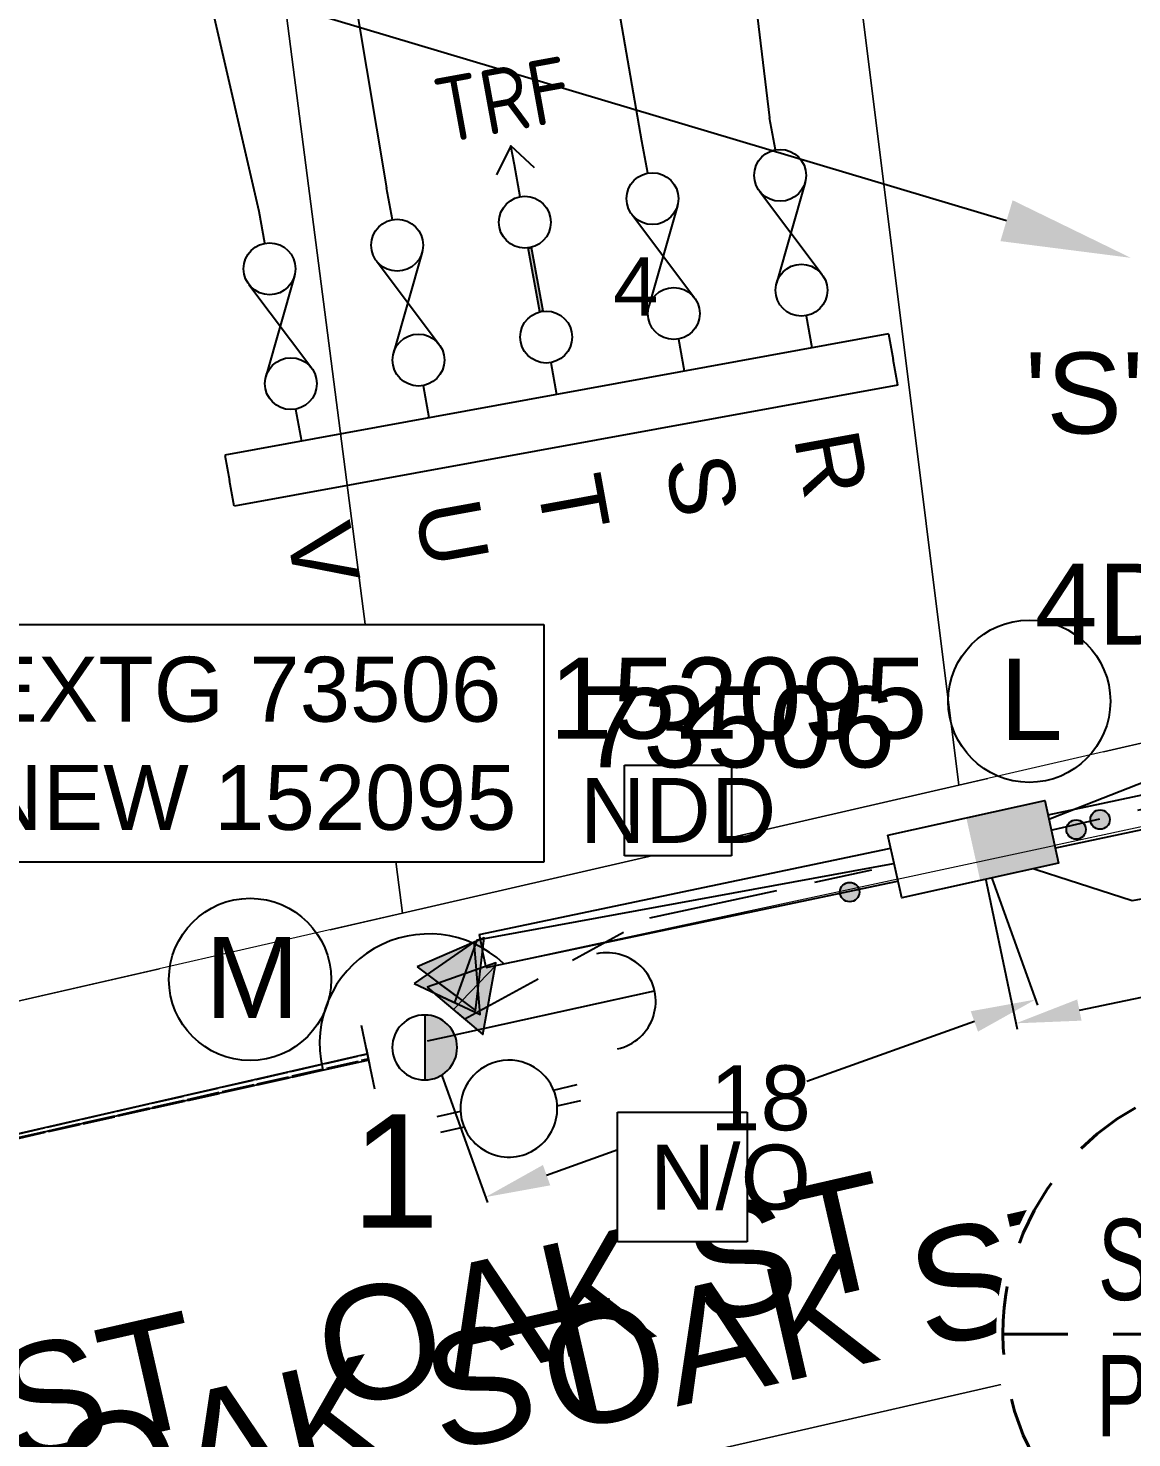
# Model space of a CAD drawing. Header units: metres. Extents: x 298156 to 298818, y 6171580 to 6172425.
# Drawn here: x 298485.34 to 298519.36, y 6171907.34 to 6171950.79 of the extents above; entities that cross this region are included whole.
import ezdxf
from ezdxf import colors
from ezdxf.entities.mleader import LeaderData, LeaderLine
from ezdxf.enums import TextEntityAlignment as Align
from ezdxf.math import Vec2, Vec3

# ---------------------------------------------------------------- set-up
doc = ezdxf.new("R2010")
doc.units = ezdxf.units.M
for name, pattern in [('Cable Exist OH', [1, 1, 0]), ('Cable Exist UG', [8.2, 4, -1.2, 1.8, -1.2]), ('Dash', [5, 3, -2])]:
    doc.linetypes.add(name, pattern=pattern)
doc.layers.get('0').update_dxf_attribs({"color": 6})
doc.layers.add('Cadastre Land Parcels_SP_EXT', color=9, linetype='Continuous', lineweight=5)
doc.layers.add('Cadastre Roads_SP_EXT', color=9, linetype='Continuous', lineweight=5)
for name, color, linetype in [('Duct_SP_NEW', 2, 'Continuous'), ('Equip_HV_NEW', 2, 'Continuous'), ('Equip_LV_EXT', 7, 'Continuous'), ('Equip_LV_NEW', 2, 'Continuous'), ('Equip_SL_EXT', 7, 'Continuous'), ('Equip_SP_LV_EXT', 7, 'Continuous'), ('Mains_HV_EXT', 7, 'Continuous'), ('Mains_HV_NEW_U72', 2, 'Continuous'), ('Mains_LV_EXT', 7, 'Continuous'), ('Mains_LV_NEW_R6', 2, 'Continuous'), ('Mains_LV_NEW_T84', 2, 'Continuous'), ('Mains_SL_EXT', 7, 'Continuous'), ('Notes_Field', 180, 'Continuous'), ('Notes_HV_MISC', 7, 'Continuous'), ('Notes_LV_MISC', 7, 'Continuous'), ('NOTES_SL_EXT', 7, 'Continuous'), ('Notes_SP_LV_SL_MISC', 7, 'Continuous'), ('Notes_SP_MISC', 7, 'Continuous'), ('OH_Details_SP_MISC', 7, 'Continuous'), ('Sub_LV_EXT', 7, 'Continuous'), ('SupportsOH_SP_NEW', 2, 'Continuous'), ('SupportsOH_SP_TR_HV_LV_SL_NEW', 2, 'Continuous'), ('SupportsUG_SP_LV_EXT', 7, 'Continuous'), ('SupportsUG_SP_LV_NEW', 2, 'Continuous'), ('SupportsUG_SP_LV_SL_EXT', 7, 'Continuous')]:
    doc.layers.add(name, color=color, linetype=linetype)
doc.layers.add('Features_HIDE', color=1, linetype='Continuous', plot=False)
doc.layers.get('0').off()
doc.layers.get('Features_HIDE').off()
doc.styles.add('COLUMN_LABEL', font='arial.ttf')
doc.styles.add('iecARIAL', font='arial.ttf', dxfattribs={"height": 2})
doc.styles.add('IESYMBOL1', font='isocp.shx')
doc.styles.add('POLE_LABEL', font='arial.ttf')
doc.styles.get("Standard").update_dxf_attribs({"font": 'arial.ttf'})
doc.linetypes.add('Cable 1', pattern='A,7,-3,["//",Standard,S=1.5,R=0,X=-2.1,Y=-0.7],-0.001', length=10.001)
doc.linetypes.add('Cable 2', pattern='A,7.5,-0.4,[">",Standard,S=4,R=0,X=0.4,Y=-1.9],-4.2', length=12.1)
doc.linetypes.add('Cable New UG', pattern='A,7,-0.25,["x",Standard,S=2,R=0,X=0.2,Y=-0.8],-2.1', length=9.35)
doc.dimstyles.new('Copy of Standard', dxfattribs={"dimtxt": 2, "dimasz": 2, "dimexe": 0.18, "dimexo": 0.0625, "dimgap": 0.09, "dimtad": 0, "dimtih": 1, "dimtoh": 1, "dimdec": 0, "dimzin": 0, "dimdsep": 46, "dimtxsty": 'Standard', "dimcen": 0.09, "dimadec": 0, "dimazin": 0, "dimtfac": 1, "dimtdec": 0, "dimtofl": 0, "dimtmove": 0, "dimatfit": 3, "dimfxl": 1, "dimtolj": 1, "dimtzin": 0, "dimarcsym": 0})
doc.dimstyles.get("Standard").update_dxf_attribs({"dimtxt": 0.18, "dimasz": 0.18, "dimexe": 0.18, "dimexo": 0.0625, "dimgap": 0.09, "dimtad": 0, "dimtih": 1, "dimtoh": 1, "dimdec": 4, "dimzin": 0, "dimdsep": 46, "dimtxsty": 'Standard', "dimcen": 0.09, "dimadec": 0, "dimazin": 0, "dimtfac": 1, "dimtdec": 4, "dimtofl": 0, "dimtmove": 0, "dimatfit": 3, "dimfxl": 1, "dimtolj": 1, "dimtzin": 0, "dimarcsym": 0})

# ---------------------------------------------------------------- blocks, each defined once
blk = doc.blocks.new('COLUMN_EXT')
blk.add_hatch(color=256).paths.add_polyline_path([(-1.485, 1.485), (-1.485, -1.485), (1.485, -1.485), (1.485, 1.485)])
blk.add_lwpolyline([(-1.485, -1.485), (1.485, -1.485), (1.485, 1.485), (-1.485, 1.485)], close=True)
for tag, height, style, flags, p in [('ASSET_NUM', 2.5, 'COLUMN_LABEL', 8, (2, 2)), ('STRUCTURE_PLANT_NUMBER', 0.2, 'POLE_LABEL', 9, (1.813, 0.031)), ('STREET_CODE', 0.2, 'COLUMN_LABEL', 9, (1.813, -0.2))]:
    blk.add_attdef(tag, text='', height=height, dxfattribs=dict(style=style, flags=flags)).set_placement(p, align=Align.MIDDLE_LEFT)
at = {"flags": 9}
for tag, p in [('COLUMN_TYPE', (1.813, -0.4)), ('OWNED_BY', (1.813, -0.6)), ('STATE', (1.813, -0.8)), ('USAGE', (1.813, -1)), ('LEGEND', (1.813, -1.2)), ('LOCATION', (1.813, -1.4)), ('STREETNAME', (1.813, -1.6)), ('SUBURB', (1.813, -1.8)), ('NOTES', (1.813, -2))]:
    blk.add_attdef(tag, text='', height=0.2, dxfattribs=at).set_placement(p, align=Align.MIDDLE_LEFT)
at = {"flags": 1}
blk.add_attdef('Z', (1.813, -2.351), '', height=0.2, dxfattribs=at)
blk = doc.blocks.new('PILLAR_EXT')
blk.add_hatch(color=256).paths.add_polyline_path([(-2.475, 0.99), (-2.475, -0.99), (2.475, -0.99), (2.475, 0.99)])
blk.add_lwpolyline([(-2.475, -0.99), (2.475, -0.99), (2.475, 0.99), (-2.475, 0.99)], close=True)
at = {"style": 'iecARIAL', "flags": 8}
blk.add_attdef('ASSET_NUM', (1.5, 3.5), '', height=2.5, dxfattribs=at)
for tag, p, flags in [('OWNED_BY', (0, -0.2), 9), ('STATE', (0, -0.4), 9), ('SUPPORT_TYPE', (0, -0.6), 9), ('USAGE', (0, -0.8), 9), ('LEGEND', (0, -1), 9), ('LOCATION', (0, -1.2), 9), ('NOTES', (0, -1.4), 9), ('STREETNAME', (0, -1.8), 9), ('PARENT', (0, -1.6), 9), ('SUBURB', (0, -2), 1)]:
    blk.add_attdef(tag, p, '', height=0.2, dxfattribs=dict(flags=flags))
blk = doc.blocks.new('*U153')
for p, q in [((-0.249, 5.457), (-0.249, 6.204)), ((0.249, 5.457), (0.249, 6.204)), ((-0.249, 2.511), (-0.249, 1.764)), ((0.249, 2.511), (0.249, 1.764))]:
    blk.add_line(p, q)
blk.add_lwpolyline([(0, 2.49, 1), (0, 5.478, 1)], format="xyb", close=True)
at = {"flags": 9}
for tag, p in [('ACTUAL_STATUS', (0, 0)), ('CONSTRUCTED_VOLTAGE', (0, -0.2)), ('NO_PHASES', (0, -0.4)), ('OPERATING_VOLTAGE', (0, -0.6)), ('ORIENTATION', (0, -0.8)), ('OWNED_BY', (0, -1)), ('STATE', (0, -1.2)), ('SWITCH_TYPE', (0, -1.4)), ('USAGE', (0, -1.6)), ('LEGEND', (0, -1.8)), ('NOTES', (0, -2))]:
    blk.add_attdef(tag, text='', height=0.2, dxfattribs=at).set_placement(p, align=Align.MIDDLE_LEFT)
at = {"flags": 1}
blk.add_attdef('Z', (0, 0), '', height=0.2, dxfattribs=at)
blk = doc.blocks.new('CONNECTOR_NODE_EXT')
h = blk.add_hatch(color=256)
edge = h.paths.add_edge_path()
edge.add_arc((0, 0), 0.5, 0, 360)
blk.add_circle((0, 0), 0.5)
at = {"flags": 1}
blk.add_attdef('Z', (0, 0), '', height=0.2, dxfattribs=at)
at = {"flags": 9}
for tag, p in [('CONNECTOR_TYPE', (0, 0)), ('CONSTRUCTED_VOLTAGE', (0, -0.2)), ('NO_PHASES', (0, -0.4)), ('OPERATING_VOLTAGE', (0, -0.6)), ('ORIENTATION', (0, -0.8)), ('SUBTYPE', (0, -1)), ('USAGE', (0, -1.2)), ('NOTES', (0, -1.4))]:
    blk.add_attdef(tag, text='', height=0.2, dxfattribs=at).set_placement(p, align=Align.MIDDLE_LEFT)
blk = doc.blocks.new('UGOH_NEW')
for tag, flags, p in [('CONSTRUCTED_VOLTAGE', 9, (1.5, 0)), ('OPERATING_VOLTAGE', 9, (1.5, -0.2)), ('ORIENTATION', 9, (1.5, -0.4)), ('STATE', 9, (1.5, -0.6)), ('USAGE', 9, (1.5, -0.8)), ('OWNED_BY', 9, (1.5, -1)), ('OPERATED_BY', 9, (1.5, -1.2)), ('MAINTAINED_BY', 9, (1.5, -1.4)), ('ACTUAL_STATUS', 9, (1.5, -1.6)), ('NUMBER_OF_PHASES', 9, (1.5, -1.8)), ('TYPE', 1, (1.5, -2))]:
    blk.add_attdef(tag, text='', height=0.2, dxfattribs=dict(flags=flags)).set_placement(p, align=Align.MIDDLE_LEFT)
at = {"color": 7, "linetype": 'Continuous'}
blk.add_wipeout([(-0.419, 1.484), (0.473, 1.484), (0.457, -0.484), (-0.413, -0.484)], dxfattribs=at)
blk.add_hatch(color=256).paths.add_polyline_path([(-1.125, 1.484), (1.125, 1.484), (0, 3.433)])
blk.add_lwpolyline([(-1.125, 1.484), (1.125, 1.484), (0, 3.433)], close=True)
blk = doc.blocks.new('*D157')
at = {"layer": 'Defpoints', "color": 0, "transparency": 16777216}
for p in [(298514.649, 6171925.679), (298516.385, 6171920.847), (298497.698, 6171919.589)]:
    blk.add_point(p, dxfattribs=at)
at = {"layer": 'Notes_Field', "color": 0, "lineweight": -2, "transparency": 16777216}
for p, q in [((298514.67, 6171925.62), (298516.446, 6171920.678)), ((298514.503, 6171920.171), (298509.34, 6171918.316)), ((298497.719, 6171919.53), (298499.495, 6171914.588)), ((298501.316, 6171915.433), (298506.479, 6171917.288))]:
    blk.add_line(p, q, dxfattribs=at)
at = {"layer": 'Notes_Field', "color": 0, "transparency": 16777216}
for points in [[(298514.39, 6171920.485), (298514.615, 6171919.857), (298516.385, 6171920.847)], [(298501.203, 6171915.747), (298501.429, 6171915.12), (298499.434, 6171914.757)]]:
    blk.add_solid(points, dxfattribs=at)
at = {"layer": 'Notes_Field', "color": 0, "transparency": 16777216, "insert": (298507.909, 6171917.802), "char_height": 2, "attachment_point": 5}
blk.add_mtext('\\A1;18', dxfattribs=at)
blk = doc.blocks.new('*D158')
at = {"layer": 'Defpoints', "color": 0, "transparency": 16777216}
for p in [(298529.569, 6171928.646), (298514.649, 6171925.523), (298530.701, 6171923.236)]:
    blk.add_point(p, dxfattribs=at)
at = {"layer": 'Notes_Field', "color": 0, "lineweight": -2, "transparency": 16777216}
for p, q in [((298529.582, 6171928.585), (298530.738, 6171923.06)), ((298514.662, 6171925.462), (298515.818, 6171919.937)), ((298528.744, 6171922.826), (298524.677, 6171921.975)), ((298517.739, 6171920.522), (298521.806, 6171921.374))]:
    blk.add_line(p, q, dxfattribs=at)
at = {"layer": 'Notes_Field', "color": 0, "transparency": 16777216}
for points in [[(298528.676, 6171923.152), (298528.812, 6171922.5), (298530.701, 6171923.236)], [(298517.671, 6171920.849), (298517.807, 6171920.196), (298515.781, 6171920.113)]]:
    blk.add_solid(points, dxfattribs=at)
at = {"layer": 'Notes_Field', "color": 0, "transparency": 16777216, "insert": (298523.241, 6171921.674), "char_height": 2, "attachment_point": 5}
blk.add_mtext('\\A1;15', dxfattribs=at)
blk = doc.blocks.new('POLE_REPLACE_NEW')
for tag, height, flags, p in [('ASSET_NUM', 2.5, 8, (2, 2)), ('STREET_CODE', 0.2, 9, (1.5, 0)), ('OWNED_BY', 0.2, 9, (1.5, -0.2)), ('PARENT', 0.2, 9, (1.5, -0.4)), ('SPECIAL_USE', 0.2, 9, (1.5, -0.6)), ('STATE', 0.2, 9, (1.5, -0.8)), ('cLV', 0.2, 9, (1.5, -1.2)), ('hDepth', 0.2, 9, (1.5, -1.4)), ('USAGE', 0.2, 9, (1.5, -1)), ('cHV', 0.2, 9, (1.5, -1.8)), ('hDia', 0.2, 9, (1.5, -1.6)), ('LBRACKET', 0.2, 9, (1.5, -2)), ('LExisting', 0.2, 9, (1.5, -2.2)), ('LANTNUMBER', 0.2, 9, (1.5, -2.4)), ('LOther', 0.2, 9, (1.5, -2.6)), ('LRemove', 0.2, 9, (1.5, -2.8)), ('LEGEND', 0.2, 9, (1.5, -3)), ('cLinedev', 0.2, 9, (1.5, -3.2)), ('pExisting', 0.2, 9, (1.5, -3.4)), ('pFooting', 0.2, 9, (1.5, -4)), ('PFNUMBER', 0.2, 9, (1.5, -3.6)), ('NEWPFNUMBER', 0.2, 9, (1.5, -3.8)), ('pNew', 0.2, 9, (1.5, -4.2)), ('pNumber', 0.2, 9, (1.5, -4.4)), ('pRelocate', 0.2, 9, (1.5, -4.6)), ('pRemove', 0.2, 9, (1.5, -4.8)), ('pReplace', 0.2, 9, (1.5, -5)), ('pStay', 0.2, 9, (1.5, -5.2)), ('cspan', 0.2, 9, (1.5, -5.6)), ('pType', 0.2, 9, (1.5, -5.4)), ('SUBURB', 0.2, 9, (1.5, -5.8)), ('STREETNAME', 0.2, 9, (1.5, -6)), ('OPERATED_BY', 0.2, 9, (1.5, -6.6)), ('LOCATION', 0.2, 9, (1.5, -6.2)), ('NOTES', 0.2, 9, (1.5, -6.4)), ('Z', 0.2, 1, (1.5, -7)), ('MAINTAINED_BY', 0.2, 9, (1.5, -6.8))]:
    blk.add_attdef(tag, text='', height=height, dxfattribs=dict(flags=flags)).set_placement(p, align=Align.MIDDLE_LEFT)
at = {"style": 'POLE_LABEL', "flags": 9}
blk.add_attdef('STRUCTURE_PLANT_NUMBER', text='', height=0.2, dxfattribs=at).set_placement((1.5, 0.242), align=Align.MIDDLE_LEFT)
blk.add_wipeout([(0, 1), (-0.125, 0.992), (-0.249, 0.969), (-0.368, 0.93), (-0.482, 0.876), (-0.588, 0.809), (-0.685, 0.729), (-0.771, 0.637), (-0.844, 0.536), (-0.905, 0.426), (-0.951, 0.309), (-0.982, 0.187), (-0.998, 0.063), (-0.998, -0.063), (-0.982, -0.187), (-0.951, -0.309), (-0.905, -0.426), (-0.844, -0.536), (-0.771, -0.637), (-0.685, -0.729), (-0.588, -0.809), (-0.482, -0.876), (-0.368, -0.93), (-0.249, -0.969), (-0.125, -0.992), (0, -1), (0.125, -0.992), (0.249, -0.969), (0.368, -0.93), (0.482, -0.876), (0.588, -0.809), (0.685, -0.729), (0.771, -0.637), (0.844, -0.536), (0.905, -0.426), (0.951, -0.309), (0.982, -0.187), (0.998, -0.063), (0.998, 0.063), (0.982, 0.187), (0.951, 0.309), (0.905, 0.426), (0.844, 0.536), (0.771, 0.637), (0.685, 0.729), (0.588, 0.809), (0.482, 0.876), (0.368, 0.93), (0.249, 0.969), (0.125, 0.992)])
h = blk.add_hatch(color=256)
edge = h.paths.add_edge_path()
edge.add_arc((0, 0), 1, 270, 450)
edge.add_line((0, 1), (0, -1))
blk.add_lwpolyline([(0, 1), (0, -1)])
at = {"lineweight": -3}
blk.add_arc((0, 0), 1, 90, 270, dxfattribs=at)
blk.add_arc((0, 0), 1, 270, 90)
blk = doc.blocks.new('PILLAR_REPLACE_NEW')
for tag, flags, p in [('STATE', 9, (1.5, -1.4)), ('STREET_CODE_NUMBER', 9, (1.5, -1.6)), ('OWNED_BY', 9, (1.5, -1.8)), ('OPERATED_BY', 9, (1.5, -2)), ('MAINTAINED_BY', 9, (1.5, -2.2)), ('TYPE', 9, (1.5, -2.4)), ('Z', 1, (1.5, -2.6))]:
    blk.add_attdef(tag, text='', height=0.2, dxfattribs=dict(flags=flags)).set_placement(p, align=Align.MIDDLE_LEFT)
blk.add_wipeout([(-2.475, 0.99), (2.475, 0.99), (2.475, -0.99), (-2.475, -0.99)])
blk.add_hatch(color=256).paths.add_polyline_path([(0, -0.99), (2.475, -0.99), (2.475, 0.99), (0, 0.99)])
at = {"lineweight": -3}
blk.add_lwpolyline([(-2.475, 0.99), (2.475, 0.99), (2.475, -0.99), (-2.475, -0.99)], close=True, dxfattribs=at)
for tag, height, flags, p in [('ASSET_NUM', 2.5, 8, (2, 2)), ('USAGE', 0.2, 9, (1.5, 0)), ('LEGEND', 0.2, 9, (1.5, -0.2)), ('LOCATION', 0.2, 9, (1.5, -0.4)), ('NOTES', 0.2, 9, (1.5, -0.6)), ('PARENT', 0.2, 9, (1.5, -0.8)), ('STREETNAME', 0.2, 9, (1.5, -1)), ('SUBURB', 0.2, 9, (1.5, -1.2))]:
    blk.add_attdef(tag, text='', height=height, dxfattribs=dict(flags=flags)).set_placement(p, align=Align.MIDDLE_LEFT)
blk = doc.blocks.new('LV_UG_DFUSE_CLOSED_EXT')
for points in [[(5.04, 0.726), (2.156, -0.717)], [(5.049, -0.707), (2.156, 0.717)], [(1, 0), (0, 0)], [(6.2, 0.013), (7.2, 0.013)]]:
    blk.add_lwpolyline(points)
for centre in [(1.8, 0), (5.4, 0.011)]:
    blk.add_circle(centre, 0.8)
at = {"flags": 9}
for tag, p in [('ACTUAL_STATUS', (0, 0)), ('CONSTRUCTED_VOLTAGE', (0, -0.2)), ('NO_PHASES', (0, -0.4)), ('OPERATING_VOLTAGE', (0, -0.6)), ('ORIENTATION', (0, -0.8)), ('STATE', (0, -1)), ('SWITCH_TYPE', (0, -1.2)), ('USAGE', (0, -1.4)), ('NOTES', (0, -1.6))]:
    blk.add_attdef(tag, text='', height=0.2, dxfattribs=at).set_placement(p, align=Align.MIDDLE_LEFT)
at = {"flags": 1}
blk.add_attdef('Z', (0, 0), '', height=0.2, dxfattribs=at)
blk = doc.blocks.new('TX_LINK_EXT')
h = blk.add_hatch(color=256)
edge = h.paths.add_edge_path()
edge.add_line((2.598, 0.05), (4.601, 0.05))
edge.add_arc((5.4, 0.011), 0.8, 177.2353, 184.4027)
edge.add_line((4.602, -0.05), (2.598, -0.05))
edge.add_arc((1.8, 0), 0.8, 356.4167, 363.5833)
for points in [[(1, 0), (0, 0)], [(2.598, 0.05), (4.601, 0.05)], [(6.2, 0.013), (7.2, 0.013)], [(2.598, -0.05), (4.602, -0.05)]]:
    blk.add_lwpolyline(points)
for centre in [(1.8, 0), (5.4, 0.011)]:
    blk.add_circle(centre, 0.8)
for centre, start, end in [((1.8, 0), 356.4167, 3.5833), ((5.4, 0.011), 177.2353, 184.4027)]:
    blk.add_arc(centre, 0.8, start, end)
at = {"layer": 'Sub_LV_EXT'}
blk.add_line((7.2, 0.013), (7.798, 0.013), dxfattribs=at)
blk.add_lwpolyline([(6.998, -0.587), (7.798, 0.013), (6.998, 0.613)], dxfattribs=at)
at = {"flags": 1}
blk.add_attdef('Z', (0, 0), '', height=0.2, dxfattribs=at)
at = {"layer": 'Sub_LV_EXT', "color": 7, "style": 'IESYMBOL1'}
blk.add_text('TRF', height=2, rotation=270, dxfattribs=at).set_placement((9.238, 0.013), align=Align.MIDDLE_CENTER)
at = {"layer": 'Sub_LV_EXT', "flags": 1}
for tag, p in [('USAGE', (2.14, -1.142)), ('ORIENTATION', (2.14, -1.527)), ('NOTES', (2.14, -3.066))]:
    blk.add_attdef(tag, p, '', height=0.2, dxfattribs=at)
blk = doc.blocks.new('*U242')
at = {"layer": 'Sub_LV_EXT'}
for p, q in [((-1.6, 0), (-1.6, 20.8)), ((-1.6, 20.8), (-0.8, 20.8)), ((0, 20.8), (-0.8, 20.8)), ((0, 0), (0, 20.8)), ((-1.6, 0), (-0.8, 0)), ((0, 0), (-0.8, 0))]:
    blk.add_line(p, q, dxfattribs=at)
blk = doc.blocks.new('HV_End Shackle_NEW')
for tag, flags, p in [('CONNECTOR_TYPE', 9, (1.5, 0)), ('CONSTRUCTED_VOLTAGE', 9, (1.5, -0.2)), ('NO_PHASES', 9, (1.5, -0.4)), ('OPERATING_VOLTAGE', 9, (1.5, -0.6)), ('ORIENTATION', 9, (1.5, -0.8)), ('OWNED_BY', 9, (1.5, -1)), ('OPERATED_BY', 9, (1.5, -1.2)), ('MAINTAINED_BY', 9, (1.5, -1.4)), ('STATE', 9, (1.5, -1.6)), ('USAGE', 9, (1.5, -1.8)), ('Z', 1, (1.5, -2.2)), ('NOTES', 9, (1.5, -2))]:
    blk.add_attdef(tag, text='', height=0.2, dxfattribs=dict(flags=flags)).set_placement(p, align=Align.MIDDLE_LEFT)
blk.add_wipeout([(-0.253, 0), (-0.253, 1.815), (0.253, 1.815), (0.253, 0)])
blk.add_line((1, 1.815), (-1, 1.815))
blk = doc.blocks.new('STAY_NEW')
blk.add_line((0, 0), (-7.166, 0))
blk.add_arc((-5.666, 0), 1.5, 90, 270)
blk = doc.blocks.new('SLANTERN_NUM_EXT')
blk.add_wipeout([(-0.258, 8.205), (-0.773, 8.172), (-1.284, 8.108), (-1.791, 8.011), (-2.29, 7.883), (-2.781, 7.723), (-3.26, 7.534), (-3.727, 7.314), (-4.179, 7.066), (-4.614, 6.789), (-5.031, 6.486), (-5.429, 6.157), (-5.804, 5.804), (-6.157, 5.429), (-6.486, 5.031), (-6.789, 4.614), (-7.066, 4.179), (-7.314, 3.727), (-7.534, 3.26), (-7.723, 2.781), (-7.883, 2.29), (-8.011, 1.791), (-8.108, 1.284), (-8.172, 0.773), (-8.205, 0.258), (-8.205, -0.258), (-8.172, -0.773), (-8.108, -1.284), (-8.011, -1.791), (-7.883, -2.29), (-7.723, -2.781), (-7.534, -3.26), (-7.314, -3.727), (-7.066, -4.179), (-6.789, -4.614), (-6.486, -5.031), (-6.157, -5.429), (-5.804, -5.804), (-5.429, -6.157), (-5.031, -6.486), (-4.614, -6.789), (-4.179, -7.066), (-3.727, -7.314), (-3.26, -7.534), (-2.781, -7.723), (-2.29, -7.883), (-1.791, -8.011), (-1.284, -8.108), (-0.773, -8.172), (-0.258, -8.205), (0.258, -8.205), (0.773, -8.172), (1.284, -8.108), (1.791, -8.011), (2.29, -7.883), (2.781, -7.723), (3.26, -7.534), (3.727, -7.314), (4.179, -7.066), (4.614, -6.789), (5.031, -6.486), (5.429, -6.157), (5.804, -5.804), (6.157, -5.429), (6.486, -5.031), (6.789, -4.614), (7.066, -4.179), (7.314, -3.727), (7.534, -3.26), (7.723, -2.781), (7.883, -2.29), (8.011, -1.791), (8.108, -1.284), (8.172, -0.773), (8.205, -0.258), (8.205, 0.258), (8.172, 0.773), (8.108, 1.284), (8.011, 1.791), (7.883, 2.29), (7.723, 2.781), (7.534, 3.26), (7.314, 3.727), (7.066, 4.179), (6.789, 4.614), (6.486, 5.031), (6.157, 5.429), (5.804, 5.804), (5.429, 6.157), (5.031, 6.486), (4.614, 6.789), (4.179, 7.066), (3.727, 7.314), (3.26, 7.534), (2.781, 7.723), (2.29, 7.883), (1.791, 8.011), (1.284, 8.108), (0.773, 8.172), (0.258, 8.205)])
at = {"linetype": 'Dash', "lineweight": 40, "ltscale": 0.7}
blk.add_line((8, 0), (-8, 0), dxfattribs=at)
blk.add_circle((0, 0), 8, dxfattribs=at)
at = {"lineweight": 40, "width": 0.7}
for tag, p in [('SNUMBER', (0.505, 1.051)), ('CNUMBER', (0.444, -3.148))]:
    blk.add_attdef(tag, text='', height=2.5, dxfattribs=at).set_placement(p, align=Align.CENTER)
at = {"lineweight": 40, "flags": 1}
blk.add_attdef('Z', (0, 0), '', height=0.2, dxfattribs=at)

msp = doc.modelspace()

# ---------------------------------------------------------------- linework, layer by layer
at = {"layer": 'Cadastre Land Parcels_SP_EXT', "linetype": 'Continuous'}
for p, q in [((298510.02, 6171959.501), (298514.028, 6171927.455)), ((298514.028, 6171927.455), (298510.02, 6171959.501)), ((298496.879, 6171923.509), (298492.52, 6171957.24)), ((298492.52, 6171957.24), (298496.879, 6171923.509)), ((298518.478, 6171928.478), (298528.754, 6171930.841)), ((298496.879, 6171923.509), (298514.028, 6171927.455)), ((298514.028, 6171927.455), (298514.918, 6171927.66)), ((298514.028, 6171927.455), (298514.028, 6171927.455)), ((298494.644, 6171922.999), (298496.879, 6171923.509)), ((298480.074, 6171919.672), (298489.387, 6171921.798)), ((298531.082, 6171912.584), (298500.908, 6171905.69))]:
    msp.add_line(p, q, dxfattribs=at)
at = {"layer": 'Cadastre Roads_SP_EXT', "linetype": 'Continuous'}
for p, q in [((298528.754, 6171930.841), (298514.028, 6171927.455)), ((298514.028, 6171927.455), (298496.879, 6171923.509)), ((298496.879, 6171923.509), (298480.074, 6171919.672)), ((298500.908, 6171905.69), (298531.082, 6171912.584))]:
    msp.add_line(p, q, dxfattribs=at)
at = {"layer": 'Duct_SP_NEW'}
for p, q in [((298514.366, 6171926.024), (298528.942, 6171929.134)), ((298514.584, 6171925.006), (298529.559, 6171928.202)), ((298499.236, 6171922.852), (298514.368, 6171926.024)), ((298514.366, 6171926.024), (298514.475, 6171925.515)), ((298514.368, 6171926.024), (298514.475, 6171925.515)), ((298514.582, 6171925.006), (298514.475, 6171925.515)), ((298514.584, 6171925.006), (298514.475, 6171925.515)), ((298499.45, 6171921.834), (298514.582, 6171925.006)), ((298499.236, 6171922.852), (298499.343, 6171922.343)), ((298499.45, 6171921.834), (298499.343, 6171922.343))]:
    msp.add_line(p, q, dxfattribs=at)
at = {"layer": 'Mains_HV_EXT', "linetype": 'Cable Exist OH'}
msp.add_line((298459.124, 6171910.777), (298497.538, 6171919.405), dxfattribs=at)
at = {"layer": 'Mains_LV_EXT', "linetype": 'Cable Exist OH'}
msp.add_line((298459.124, 6171910.777), (298497.558, 6171919.37), dxfattribs=at)
at = {"layer": 'Mains_SL_EXT', "linetype": 'Cable Exist UG'}
for p, q in [((298514.475, 6171925.515), (298529.201, 6171928.901)), ((298504.498, 6171923.367), (298514.475, 6171925.515)), ((298497.547, 6171919.573), (298504.498, 6171923.367))]:
    msp.add_line(p, q, dxfattribs=at)
at = {"layer": 'Mains_SL_EXT', "linetype": 'Cable Exist OH'}
msp.add_line((298459.124, 6171910.777), (298497.547, 6171919.573), dxfattribs=at)
at = {"layer": 'OH_Details_SP_MISC', "color": 7, "linetype": 'Continuous', "flags": 128}
msp.add_lwpolyline([(298497.547, 6171919.573), (298459.124, 6171910.777), (298423.423, 6171902.544)], dxfattribs=at)

# ---------------------------------------------------------------- block references
at = {"layer": 'Equip_SL_EXT'}
msp.add_blockref('CONNECTOR_NODE_EXT', (298514.475, 6171925.515), dxfattribs=at)
at = {"layer": 'Equip_SP_LV_EXT', "rotation": 282.9340037499664}
msp.add_blockref('*U153', (298496.269, 6171916.593), dxfattribs=at)
at = {"layer": 'Features_HIDE'}
ref = msp.add_blockref('COLUMN_EXT', (298529.201, 6171928.901), dxfattribs=dict(at, rotation=191.747205592313))
ref.add_attrib('ASSET_NUM', '4DY100', dxfattribs={"layer": 'SupportsUG_SP_LV_SL_EXT', "height": 2.5, "style": 'COLUMN_LABEL'}).set_placement((298528.98, 6171931.035), align=Align.BOTTOM_RIGHT)
ref = msp.add_blockref('PILLAR_EXT', (298514.475, 6171925.515), dxfattribs=dict(at, rotation=191.7491063570623))
ref.add_attrib('ASSET_NUM', '73506', dxfattribs={"layer": 'SupportsUG_SP_LV_EXT', "height": 2.5, "style": 'iecARIAL'}).set_placement((298512.062, 6171930.502), align=Align.TOP_RIGHT)

# ---------------------------------------------------------------- texts
at = {"layer": 'Cadastre Land Parcels_SP_EXT'}
msp.add_text('4', height=1.8, dxfattribs=at).set_placement((298503.362, 6171941.926))
at = {"layer": 'Notes_HV_MISC'}
msp.add_text('OAK ST', height=3.5, rotation=12.8997, dxfattribs=at).set_placement((298501.617, 6171907.449))
at = {"layer": 'Notes_LV_MISC'}
msp.add_text('OAK ST', height=3.5, rotation=12.8997, dxfattribs=at).set_placement((298486.668, 6171904.261))
at = {"layer": 'NOTES_SL_EXT'}
msp.add_text('OAK ST', height=3.5, rotation=12.8997, dxfattribs=at).set_placement((298494.715, 6171908.173))

# ---------------------------------------------------------------- next in the draw order: block references
at = {"layer": 'Notes_SP_MISC', "linetype": 'Continuous', "rotation": 323.2244516400318}
msp.add_blockref('UGOH_NEW', (298497.336, 6171919.997), dxfattribs=at)

# ---------------------------------------------------------------- next in the draw order: leaders
at = {"layer": 'Notes_SP_MISC', "color": 7, "linetype": 'Continuous'}
ml = msp.add_multileader_mtext('Standard', dxfattribs=at)
ml.set_content('{\\H0.875x;SUB 41094 REPLACED UNDER DSST0036}\\P{\\H0.75x;REFER TO NOTE 17}', color=7)
ml.set_leader_properties()
ml.build(insert=Vec2(0, 0))
ml.multileader.update_dxf_attribs({"has_text_frame": 1, "dogleg_length": 4})
ctx = ml.context
ctx.base_point, ctx.plane_origin = Vec3(298401.57, 6171974.708), Vec3(298472.432, 6171927.882)
ctx.text_align_type = 1
notes = []
notes.append((ctx, [(1, (1, 1, 0), (298505.87, 6171974.708), (-1, 0), 4, [(0, [(298522.012, 6171964.382)], 0, [])])]))
ctx.mtext.insert, ctx.mtext.alignment, ctx.mtext.flow_direction = Vec3(298451.72, 6171976.734), 2, 5
ctx.mtext.has_bg_fill, ctx.mtext.bg_color, ctx.mtext.bg_scale_factor, ctx.mtext.bg_transparency, ctx.mtext.use_window_bg_color = 1, -1027028792, 1.5, 0, 1
for ctx, leaders in notes:
    for number, flags, end, landing, length, lines in leaders:
        leader = LeaderData()
        leader.index, (leader.has_last_leader_line, leader.has_dogleg_vector, leader.attachment_direction) = number, flags
        leader.last_leader_point, leader.dogleg_vector, leader.dogleg_length = Vec3(end), Vec3(landing), length
        for number, points, colour, breaks in lines:
            line = LeaderLine()
            line.index, line.vertices, line.color, line.breaks = number, Vec3.list(points), colors.encode_raw_color(colour), breaks
            leader.lines.append(line)
        ctx.leaders.append(leader)

# ---------------------------------------------------------------- next in the draw order: hatches: boundary and pattern name
at = {"layer": 'Notes_LV_MISC'}
h = msp.add_hatch(color=2, dxfattribs=at)
h.dxf.hatch_style = 1
edge = h.paths.add_edge_path()
edge.add_arc((298518.377, 6171926.393), 0.3, 94.0512, 454.0512)
h = msp.add_hatch(color=2, dxfattribs=at)
h.dxf.hatch_style = 1
edge = h.paths.add_edge_path()
edge.add_arc((298517.639, 6171926.086), 0.3, 94.0512, 454.0512)

# ---------------------------------------------------------------- next in the draw order: linework, layer by layer
at = {"layer": 'Mains_LV_NEW_R6', "color": 2, "linetype": 'Cable 1', "flags": 128}
msp.add_lwpolyline([(298514.469, 6171925.48), (298519.371, 6171923.904), (298527.479, 6171925.308), (298528.798, 6171928.872)], dxfattribs=at)
at = {"layer": 'Mains_LV_NEW_T84', "color": 2, "linetype": 'Cable New UG', "flags": 128}
for points in [[(298492.451, 6171945.14), (298489.429, 6171958.29), (298530.529, 6171963.2), (298528.414, 6171978.062)], [(298544.46, 6171966.222), (298544.908, 6171960.848), (298494.84, 6171955.072), (298496.385, 6171945.867)], [(298504.255, 6171947.302), (298503.177, 6171953.533), (298503.177, 6171953.533), (298545.301, 6171958.565), (298546.409, 6171950.287)], [(298534.077, 6171935.923), (298531.441, 6171954.26), (298507.774, 6171951.432), (298508.19, 6171948.02)]]:
    msp.add_lwpolyline(points, dxfattribs=at)
at = {"layer": 'Notes_LV_MISC'}
for centre in [(298518.377, 6171926.393), (298517.639, 6171926.086)]:
    msp.add_circle(centre, 0.3, dxfattribs=at)

# ---------------------------------------------------------------- next in the draw order: block references
at = {"layer": 'Equip_LV_EXT', "rotation": 100.3348133629459}
for name, p in [('TX_LINK_EXT', (298501.626, 6171939.494)), ('LV_UG_DFUSE_CLOSED_EXT', (298509.494, 6171940.939)), ('LV_UG_DFUSE_CLOSED_EXT', (298505.559, 6171940.221)), ('LV_UG_DFUSE_CLOSED_EXT', (298497.689, 6171938.786)), ('LV_UG_DFUSE_CLOSED_EXT', (298493.756, 6171938.059)), ('*U242', (298511.857, 6171941.36))]:
    msp.add_blockref(name, p, dxfattribs=at)

# ---------------------------------------------------------------- next in the draw order: texts
at = {"layer": 'Equip_LV_EXT', "char_height": 2, "width": 1.13185, "attachment_point": 1, "rotation": 280.3348, "style": 'iecARIAL'}
for s, insert in [('R', (298510.895, 6171938.531)), ('S', (298506.928, 6171937.8)), ('T', (298502.968, 6171937.164)), ('U', (298499.21, 6171936.4)), ('V', (298495.244, 6171935.67))]:
    msp.add_mtext(s, dxfattribs=dict(at, insert=insert))

# ---------------------------------------------------------------- next in the draw order: dimensions: what is measured, and where the dimension line sits
at = {"layer": 'Notes_Field'}
for p1, p2, distance, picture, middle in [((298514.649, 6171925.523), (298529.569, 6171928.646), -5.527, '*D158', (298523.241, 6171921.674)), ((298497.698, 6171919.589), (298514.649, 6171925.679), -5.134, '*D157', (298507.909, 6171917.802))]:
    dim = msp.add_aligned_dim(p1=p1, p2=p2, distance=distance, dimstyle='Copy of Standard', dxfattribs=at)
    dim.commit()
    dim.dimension.update_dxf_attribs({"geometry": picture, "text_midpoint": middle})

# ---------------------------------------------------------------- next in the draw order: leaders
at = {"layer": 'Notes_LV_MISC'}
msp.add_leader([(298477.005, 6171914.814), (298497.558, 6171919.37)], dimstyle='Standard', override={"dimasz": 4, "dimfxl": 1.25}, dxfattribs=at)

# ---------------------------------------------------------------- next in the draw order: texts
at = {"layer": 'Notes_SP_LV_SL_MISC', "attachment_point": 1, "bg_fill_color": 256, "bg_fill_transparency": 0}
for s, width, insert, char_height, bg_fill, box_fill_scale in [("'S'152078", 15.68282, (298516.057, 6171940.792), 2.5, 3, 1.1), ('EXTG 73506\\PNEW 152095', 16.45761, (298483.769, 6171931.411), 2, 19, 1.5), ('N/O', 2, (298504.5, 6171916.374), 2, 19, 1.5)]:
    msp.add_mtext_dynamic_manual_height_columns(s, width=width, gutter_width=4, heights=[0], dxfattribs=dict(at, insert=insert, char_height=char_height, bg_fill=bg_fill, box_fill_scale=box_fill_scale))

# ---------------------------------------------------------------- next in the draw order: linework, layer by layer
at = {"layer": 'Mains_LV_NEW_T84', "color": 2, "linetype": 'Cable New UG', "flags": 128}
msp.add_lwpolyline([(298534.077, 6171935.923), (298527.74, 6171930.691), (298520.043, 6171927.669), (298514.469, 6171925.48), (298499.165, 6171922.679), (298498.243, 6171920.099)], dxfattribs=at)

# ---------------------------------------------------------------- next in the draw order: block references
at = {"layer": 'Equip_LV_NEW', "linetype": 'Cable New UG', "rotation": 334.6420897115475}
msp.add_blockref('UGOH_NEW', (298497.616, 6171919.523), dxfattribs=at)
at = {"layer": 'SupportsUG_SP_LV_NEW'}
ref = msp.add_blockref('PILLAR_REPLACE_NEW', (298514.469, 6171925.48), dxfattribs=dict(at, rotation=12.51172538289667))
ref.add_attrib('ASSET_NUM', '152095', dxfattribs={"layer": '0', "height": 2.5}).set_placement((298501.402, 6171930.137), align=Align.MIDDLE_LEFT)

# ---------------------------------------------------------------- next in the draw order: hatches: boundary and pattern name
at = {"layer": 'Notes_LV_MISC'}
h = msp.add_hatch(color=2, dxfattribs=at)
h.dxf.hatch_style = 1
edge = h.paths.add_edge_path()
edge.add_arc((298510.659, 6171924.158), 0.3, 182.0234, 542.0234)

# ---------------------------------------------------------------- next in the draw order: linework, layer by layer
at = {"layer": 'Mains_HV_NEW_U72', "color": 2, "linetype": 'Cable 2', "lineweight": 0, "flags": 128}
msp.add_lwpolyline([(298498.155, 6171920.237), (298499.757, 6171921.909), (298529.789, 6171928.357), (298534.559, 6171934.973), (298522.824, 6171962.844)], dxfattribs=at)
at = {"layer": 'Notes_LV_MISC'}
msp.add_circle((298510.659, 6171924.158), 0.3, dxfattribs=at)

# ---------------------------------------------------------------- next in the draw order: block references
at = {"layer": 'Equip_HV_NEW', "linetype": 'Cable New UG', "lineweight": 0, "rotation": 319.5118102655423}
msp.add_blockref('UGOH_NEW', (298497.526, 6171919.371), dxfattribs=at)

# ---------------------------------------------------------------- next in the draw order: block references
at = {"layer": 'Mains_HV_EXT', "linetype": 'Cable New UG', "rotation": 101.8834710268113}
msp.add_blockref('HV_End Shackle_NEW', (298497.586, 6171919.448), dxfattribs=at)

# ---------------------------------------------------------------- next in the draw order: block references
at = {"layer": 'SupportsOH_SP_TR_HV_LV_SL_NEW'}
ref = msp.add_blockref('POLE_REPLACE_NEW', (298497.558, 6171919.37), dxfattribs=at)
ref.add_attrib('pNumber', '1', dxfattribs={"layer": '0', "height": 3.5}).set_placement((298495.295, 6171915.563), align=Align.MIDDLE_LEFT)

# ---------------------------------------------------------------- next in the draw order: linework, layer by layer
at = {"layer": 'Mains_HV_EXT'}
msp.add_arc((298497.685, 6171919.504), 3.365, 46.8419, 193.1846, dxfattribs=at)

# ---------------------------------------------------------------- next in the draw order: block references
at = {"layer": 'SupportsOH_SP_NEW', "color": 2, "rotation": 192.3953477265443}
msp.add_blockref('STAY_NEW', (298497.646, 6171919.573), dxfattribs=at)

# ---------------------------------------------------------------- next in the draw order: leaders
at = {"layer": 'Notes_SP_MISC', "color": 7, "linetype": 'Continuous'}
ml = msp.add_multileader_mtext('Standard', dxfattribs=at)
ml.set_content('{\\H0.875x;INSTALL NEW PILLAR}\\P{\\H0.75x;REFER TO NOTE 18}', color=7)
ml.set_leader_properties()
ml.build(insert=Vec2(0, 0))
ml.multileader.update_dxf_attribs({"has_text_frame": 1, "dogleg_length": 4})
ctx = ml.context
ctx.base_point, ctx.plane_origin = Vec3(298432.611, 6171952.197), Vec3(298563.079, 6171873.418)
ctx.text_align_type = 1
notes = []
notes.append((ctx, [(1, (1, 1, 0), (298490.905, 6171952.197), (-1, 0), 4, [(0, [(298519.326, 6171943.707)], 0, [])])]))
ctx.mtext.insert, ctx.mtext.alignment, ctx.mtext.flow_direction = Vec3(298459.758, 6171954.223), 2, 5
ctx.mtext.has_bg_fill, ctx.mtext.bg_color, ctx.mtext.bg_scale_factor, ctx.mtext.bg_transparency, ctx.mtext.use_window_bg_color = 1, -1027028792, 1.5, 0, 1
for ctx, leaders in notes:
    for number, flags, end, landing, length, lines in leaders:
        leader = LeaderData()
        leader.index, (leader.has_last_leader_line, leader.has_dogleg_vector, leader.attachment_direction) = number, flags
        leader.last_leader_point, leader.dogleg_vector, leader.dogleg_length = Vec3(end), Vec3(landing), length
        for number, points, colour, breaks in lines:
            line = LeaderLine()
            line.index, line.vertices, line.color, line.breaks = number, Vec3.list(points), colors.encode_raw_color(colour), breaks
            leader.lines.append(line)
        ctx.leaders.append(leader)

# ---------------------------------------------------------------- next in the draw order: linework, layer by layer
at = {"layer": 'Notes_SP_MISC'}
for centre in [(298516.194, 6171930.039), (298492.174, 6171921.468)]:
    msp.add_circle(centre, 2.5, dxfattribs=at)

# ---------------------------------------------------------------- next in the draw order: block references
at = {"layer": 'Equip_LV_EXT'}
msp.add_blockref('SLANTERN_NUM_EXT', (298523.381, 6171910.534), dxfattribs=at).add_auto_attribs({'SNUMBER': 'SL152155', 'CNUMBER': 'PL943868'})

# ---------------------------------------------------------------- next in the draw order: texts
at = {"layer": 'Notes_SP_MISC'}
msp.add_text('OAK ST', height=3.5, rotation=12.7998, dxfattribs=at).set_placement((298473.469, 6171903.899))
at = {"layer": 'Notes_SP_MISC', "char_height": 2.5, "attachment_point": 5}
for s, insert in [('L', (298516.259, 6171930.1)), ('M', (298492.239, 6171921.529))]:
    msp.add_mtext_dynamic_manual_height_columns(s, width=2.5, gutter_width=4, heights=[0], dxfattribs=dict(at, insert=insert))
at = {"layer": 'Notes_SP_MISC', "insert": (298505.37, 6171926.675), "char_height": 2, "attachment_point": 5, "bg_fill": 19, "box_fill_scale": 1.2, "bg_fill_color": 256, "bg_fill_transparency": 0}
msp.add_mtext_dynamic_manual_height_columns('NDD', width=2.5, gutter_width=4, heights=[0], dxfattribs=at)

doc.saveas('drawing.dxf')
